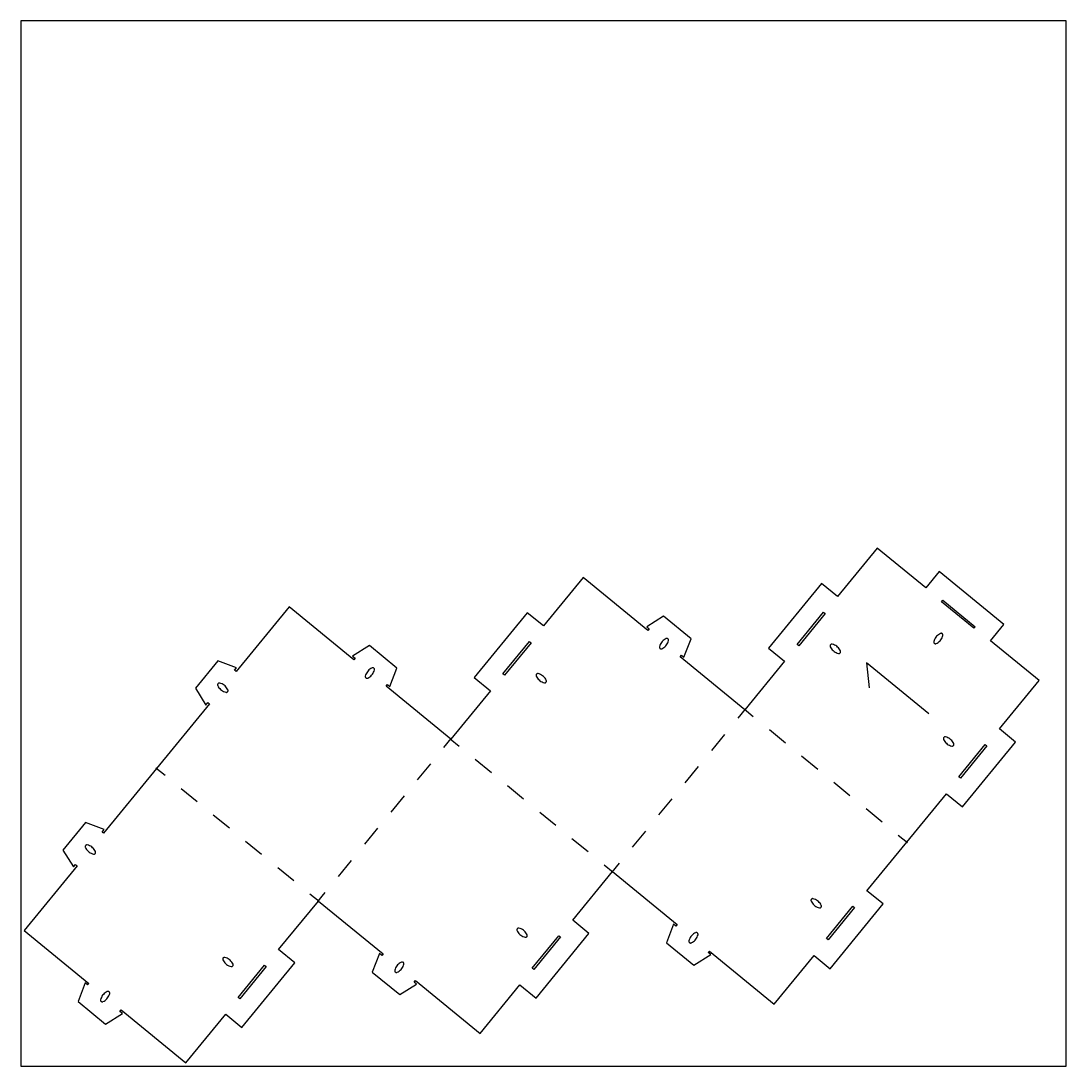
# Model space of a CAD drawing. Extents: x -145 to 355, y -102 to 398.
import ezdxf

# ---------------------------------------------------------------- set-up
doc = ezdxf.new("R2010")
doc.units = 0
doc.header["$MEASUREMENT"] = 0
doc.layers.add('EBENE_1', color=7, linetype='CONTINUOUS')

# ---------------------------------------------------------------- blocks, each defined once
blk = doc.blocks.new('BLOCK_2')
at = {"layer": 'EBENE_1'}
for points in [[(-145.34, -101.71), (354.66, -101.71), (354.66, 398.29), (-145.34, 398.29), (-145.34, -101.71)], [(-97.32, -74.79), (-66.37, -100.13), (-47.37, -76.91), (-39.63, -83.24), (-14.3, -52.29), (-22.04, -45.95), (-3.04, -22.74), (27.92, -48.07), (27.29, -48.84), (26.13, -47.89), (22.75, -56.76), (35.9, -67.53), (43.93, -62.46), (42.76, -61.51), (43.4, -60.74), (74.35, -86.07), (93.35, -62.85), (101.09, -69.19), (126.42, -38.23), (118.69, -31.9), (137.69, -8.68), (168.64, -34.01), (168.01, -34.79), (166.85, -33.84), (163.47, -42.7), (176.62, -53.47), (184.65, -48.4), (183.49, -47.45), (184.12, -46.68), (215.07, -72.01), (234.07, -48.8), (241.81, -55.13), (267.15, -24.17), (259.41, -17.84), (278.41, 5.38), (297.41, 28.59), (305.14, 22.26), (330.48, 53.22), (322.74, 59.55), (341.74, 82.77), (318.52, 101.77), (324.85, 109.5), (293.9, 134.84), (287.57, 127.1), (264.35, 146.1), (245.35, 122.88), (237.61, 129.21), (212.28, 98.26), (220.02, 91.93), (201.02, 68.71), (170.06, 94.04), (170.69, 94.82), (171.86, 93.87), (175.23, 102.73), (162.08, 113.5), (154.06, 108.43), (155.22, 107.48), (154.58, 106.71), (123.63, 132.04), (104.63, 108.82), (96.89, 115.16), (71.56, 84.2), (79.3, 77.87), (60.3, 54.65), (29.34, 79.98), (29.97, 80.76), (31.13, 79.81), (34.51, 88.67), (21.36, 99.44), (13.34, 94.37), (14.5, 93.42), (13.86, 92.65), (-17.09, 117.98), (-42.43, 87.03), (-43.2, 87.66), (-42.25, 88.82), (-51.11, 92.2), (-61.88, 79.04), (-56.82, 71.02), (-55.87, 72.18), (-55.09, 71.55), (-80.43, 40.59), (-105.76, 9.64), (-106.53, 10.27), (-105.58, 11.43), (-114.45, 14.81), (-125.21, 1.66), (-120.15, -6.37), (-119.2, -5.21), (-118.42, -5.84), (-143.76, -36.79), (-112.8, -62.13), (-113.43, -62.9), (-114.6, -61.95), (-117.97, -70.82), (-104.82, -81.58), (-96.8, -76.52), (-97.96, -75.57), (-97.32, -74.79)], [(294.99, 120.38), (295.62, 121.15), (311.1, 108.49), (310.47, 107.71), (294.99, 120.38)], [(226.74, 99.35), (225.96, 99.98), (238.63, 115.46), (239.4, 114.83), (226.74, 99.35)], [(86.02, 85.29), (85.24, 85.92), (97.91, 101.4), (98.68, 100.77), (86.02, 85.29)], [(316.02, 52.13), (316.79, 51.49), (304.13, 36.02), (303.35, 36.65), (316.02, 52.13)], [(252.69, -25.26), (253.46, -25.9), (240.79, -41.37), (240.02, -40.74), (252.69, -25.26)], [(111.97, -39.32), (112.74, -39.95), (100.07, -55.43), (99.3, -54.8), (111.97, -39.32)], [(-28.76, -53.38), (-27.98, -54.01), (-40.65, -69.49), (-41.42, -68.85), (-28.76, -53.38)]]:
    blk.add_lwpolyline(points, dxfattribs=at)
at = {"layer": 'EBENE_1', "color": 1}
for points in [[(291.41, 100.79), (291.41, 100.79), (291.49, 100.66), (291.58, 100.55), (291.69, 100.46), (291.82, 100.39), (291.95, 100.34), (292.09, 100.32), (292.23, 100.31), (292.38, 100.34), (292.52, 100.39), (292.52, 100.39), (293.04, 100.66), (293.53, 100.98), (293.97, 101.35), (294.38, 101.76), (294.75, 102.2), (295.07, 102.68), (295.34, 103.2), (295.56, 103.74), (295.72, 104.3), (295.72, 104.3), (295.73, 104.36), (295.74, 104.43), (295.74, 104.49), (295.74, 104.55), (295.74, 104.61), (295.73, 104.67), (295.71, 104.73), (295.69, 104.79), (295.67, 104.85), (295.67, 104.85), (295.59, 104.98), (295.5, 105.09), (295.39, 105.18), (295.26, 105.25), (295.13, 105.3), (294.99, 105.33), (294.85, 105.33), (294.7, 105.3), (294.56, 105.25), (294.56, 105.25), (294.04, 104.98), (293.55, 104.66), (293.11, 104.29), (292.7, 103.88), (292.33, 103.44), (292.01, 102.96), (291.74, 102.44), (291.52, 101.9), (291.36, 101.34), (291.36, 101.34), (291.34, 101.28), (291.34, 101.22), (291.33, 101.15), (291.34, 101.09), (291.34, 101.03), (291.35, 100.97), (291.37, 100.91), (291.39, 100.85), (291.41, 100.79)], [(160.19, 98.34), (160.19, 98.34), (160.27, 98.22), (160.36, 98.11), (160.47, 98.01), (160.59, 97.94), (160.73, 97.89), (160.87, 97.87), (161.01, 97.87), (161.16, 97.89), (161.3, 97.94), (161.3, 97.94), (161.82, 98.21), (162.3, 98.53), (162.75, 98.9), (163.16, 99.31), (163.53, 99.75), (163.85, 100.24), (164.12, 100.75), (164.34, 101.29), (164.5, 101.86), (164.5, 101.86), (164.51, 101.92), (164.52, 101.98), (164.52, 102.04), (164.52, 102.1), (164.52, 102.16), (164.5, 102.22), (164.49, 102.28), (164.47, 102.34), (164.45, 102.4), (164.45, 102.4), (164.37, 102.53), (164.28, 102.64), (164.17, 102.73), (164.04, 102.8), (163.91, 102.85), (163.77, 102.88), (163.63, 102.88), (163.48, 102.86), (163.34, 102.8), (163.34, 102.8), (162.82, 102.53), (162.33, 102.21), (161.88, 101.84), (161.48, 101.44), (161.11, 100.99), (160.79, 100.51), (160.52, 100), (160.3, 99.45), (160.14, 98.89), (160.14, 98.89), (160.12, 98.83), (160.12, 98.77), (160.11, 98.71), (160.11, 98.64), (160.12, 98.58), (160.13, 98.52), (160.15, 98.46), (160.17, 98.4), (160.19, 98.34)], [(246.32, 95.77), (246.32, 95.77), (246.45, 95.85), (246.56, 95.94), (246.65, 96.05), (246.72, 96.18), (246.77, 96.31), (246.8, 96.45), (246.8, 96.59), (246.78, 96.74), (246.73, 96.88), (246.73, 96.88), (246.45, 97.4), (246.13, 97.89), (245.77, 98.33), (245.36, 98.74), (244.91, 99.11), (244.43, 99.43), (243.92, 99.7), (243.38, 99.92), (242.81, 100.08), (242.81, 100.08), (242.75, 100.09), (242.69, 100.1), (242.63, 100.1), (242.56, 100.1), (242.5, 100.1), (242.44, 100.09), (242.38, 100.07), (242.33, 100.05), (242.27, 100.03), (242.27, 100.03), (242.14, 99.95), (242.03, 99.86), (241.94, 99.75), (241.86, 99.62), (241.81, 99.49), (241.79, 99.35), (241.79, 99.21), (241.81, 99.06), (241.86, 98.92), (241.86, 98.92), (242.13, 98.4), (242.46, 97.91), (242.82, 97.47), (243.23, 97.06), (243.68, 96.69), (244.16, 96.37), (244.67, 96.1), (245.21, 95.88), (245.78, 95.72), (245.78, 95.72), (245.84, 95.7), (245.9, 95.7), (245.96, 95.69), (246.02, 95.7), (246.08, 95.7), (246.14, 95.71), (246.2, 95.73), (246.26, 95.75), (246.32, 95.77)], [(288.99, 66.85), (259.18, 91.24), (260.39, 79.19)], [(19.47, 84.29), (19.47, 84.29), (19.55, 84.16), (19.64, 84.05), (19.75, 83.96), (19.87, 83.89), (20.01, 83.84), (20.15, 83.81), (20.29, 83.81), (20.43, 83.83), (20.58, 83.88), (20.58, 83.88), (21.1, 84.15), (21.58, 84.48), (22.03, 84.84), (22.44, 85.25), (22.81, 85.7), (23.13, 86.18), (23.4, 86.69), (23.62, 87.23), (23.78, 87.8), (23.78, 87.8), (23.79, 87.86), (23.8, 87.92), (23.8, 87.98), (23.8, 88.04), (23.79, 88.11), (23.78, 88.17), (23.77, 88.23), (23.75, 88.28), (23.73, 88.34), (23.73, 88.34), (23.65, 88.47), (23.56, 88.58), (23.45, 88.67), (23.32, 88.74), (23.19, 88.79), (23.05, 88.82), (22.9, 88.82), (22.76, 88.8), (22.62, 88.75), (22.62, 88.75), (22.1, 88.47), (21.61, 88.15), (21.16, 87.79), (20.76, 87.38), (20.39, 86.93), (20.07, 86.45), (19.8, 85.94), (19.58, 85.4), (19.41, 84.83), (19.41, 84.83), (19.4, 84.77), (19.4, 84.71), (19.39, 84.65), (19.39, 84.59), (19.4, 84.53), (19.41, 84.47), (19.43, 84.41), (19.45, 84.35), (19.47, 84.29)], [(105.6, 81.72), (105.6, 81.72), (105.73, 81.79), (105.84, 81.88), (105.93, 82), (106, 82.12), (106.05, 82.25), (106.08, 82.39), (106.08, 82.54), (106.06, 82.68), (106.01, 82.82), (106.01, 82.82), (105.73, 83.34), (105.41, 83.83), (105.05, 84.28), (104.64, 84.69), (104.19, 85.05), (103.71, 85.37), (103.2, 85.64), (102.66, 85.86), (102.09, 86.02), (102.09, 86.02), (102.03, 86.04), (101.97, 86.04), (101.91, 86.05), (101.84, 86.05), (101.78, 86.04), (101.72, 86.03), (101.66, 86.01), (101.6, 85.99), (101.55, 85.97), (101.55, 85.97), (101.42, 85.9), (101.31, 85.8), (101.21, 85.69), (101.14, 85.57), (101.09, 85.43), (101.07, 85.29), (101.07, 85.15), (101.09, 85.01), (101.14, 84.86), (101.14, 84.86), (101.41, 84.34), (101.73, 83.86), (102.1, 83.41), (102.51, 83), (102.96, 82.63), (103.44, 82.32), (103.95, 82.04), (104.49, 81.82), (105.06, 81.66), (105.06, 81.66), (105.12, 81.65), (105.18, 81.64), (105.24, 81.64), (105.3, 81.64), (105.36, 81.65), (105.42, 81.66), (105.48, 81.67), (105.54, 81.69), (105.6, 81.72)], [(-46.73, 77.16), (-46.73, 77.16), (-46.6, 77.23), (-46.49, 77.33), (-46.4, 77.44), (-46.33, 77.56), (-46.28, 77.69), (-46.25, 77.83), (-46.25, 77.98), (-46.27, 78.12), (-46.32, 78.26), (-46.32, 78.26), (-46.6, 78.78), (-46.92, 79.27), (-47.28, 79.72), (-47.69, 80.13), (-48.14, 80.49), (-48.62, 80.81), (-49.13, 81.08), (-49.67, 81.3), (-50.24, 81.47), (-50.24, 81.47), (-50.3, 81.48), (-50.36, 81.49), (-50.42, 81.49), (-50.49, 81.49), (-50.55, 81.48), (-50.61, 81.47), (-50.67, 81.46), (-50.72, 81.44), (-50.78, 81.41), (-50.78, 81.41), (-50.91, 81.34), (-51.02, 81.24), (-51.11, 81.13), (-51.19, 81.01), (-51.24, 80.88), (-51.26, 80.74), (-51.26, 80.59), (-51.24, 80.45), (-51.19, 80.31), (-51.19, 80.31), (-50.92, 79.79), (-50.59, 79.3), (-50.23, 78.85), (-49.82, 78.44), (-49.37, 78.08), (-48.89, 77.76), (-48.38, 77.49), (-47.84, 77.27), (-47.27, 77.1), (-47.27, 77.1), (-47.21, 77.09), (-47.15, 77.08), (-47.09, 77.08), (-47.03, 77.08), (-46.97, 77.09), (-46.91, 77.1), (-46.85, 77.11), (-46.79, 77.13), (-46.73, 77.16)], [(296.43, 55.7), (296.43, 55.7), (296.3, 55.63), (296.19, 55.53), (296.1, 55.42), (296.03, 55.3), (295.98, 55.17), (295.96, 55.03), (295.95, 54.88), (295.98, 54.74), (296.03, 54.6), (296.03, 54.6), (296.3, 54.08), (296.62, 53.59), (296.99, 53.14), (297.4, 52.73), (297.84, 52.37), (298.32, 52.05), (298.84, 51.78), (299.38, 51.56), (299.94, 51.39), (299.94, 51.39), (300, 51.38), (300.07, 51.37), (300.13, 51.37), (300.19, 51.37), (300.25, 51.38), (300.31, 51.39), (300.37, 51.4), (300.43, 51.42), (300.49, 51.45), (300.49, 51.45), (300.62, 51.52), (300.73, 51.62), (300.82, 51.73), (300.89, 51.85), (300.94, 51.98), (300.97, 52.12), (300.97, 52.27), (300.94, 52.41), (300.89, 52.55), (300.89, 52.55), (300.62, 53.07), (300.3, 53.56), (299.93, 54.01), (299.52, 54.42), (299.08, 54.78), (298.6, 55.1), (298.08, 55.37), (297.54, 55.59), (296.98, 55.76), (296.98, 55.76), (296.92, 55.77), (296.86, 55.78), (296.79, 55.78), (296.73, 55.78), (296.67, 55.77), (296.61, 55.76), (296.55, 55.75), (296.49, 55.73), (296.43, 55.7)], [(-110.06, -0.23), (-110.06, -0.23), (-109.93, -0.16), (-109.82, -0.06), (-109.73, 0.05), (-109.66, 0.17), (-109.61, 0.31), (-109.58, 0.45), (-109.58, 0.59), (-109.61, 0.73), (-109.66, 0.87), (-109.66, 0.87), (-109.93, 1.4), (-110.25, 1.88), (-110.62, 2.33), (-111.02, 2.74), (-111.47, 3.11), (-111.95, 3.42), (-112.46, 3.7), (-113.01, 3.91), (-113.57, 4.08), (-113.57, 4.08), (-113.63, 4.09), (-113.69, 4.1), (-113.76, 4.1), (-113.82, 4.1), (-113.88, 4.09), (-113.94, 4.08), (-114, 4.07), (-114.06, 4.05), (-114.11, 4.02), (-114.11, 4.02), (-114.24, 3.95), (-114.35, 3.85), (-114.45, 3.74), (-114.52, 3.62), (-114.57, 3.49), (-114.59, 3.35), (-114.6, 3.2), (-114.57, 3.06), (-114.52, 2.92), (-114.52, 2.92), (-114.25, 2.4), (-113.93, 1.91), (-113.56, 1.46), (-113.15, 1.05), (-112.71, 0.69), (-112.22, 0.37), (-111.71, 0.1), (-111.17, -0.12), (-110.61, -0.29), (-110.61, -0.29), (-110.54, -0.3), (-110.48, -0.31), (-110.42, -0.31), (-110.36, -0.31), (-110.3, -0.3), (-110.24, -0.29), (-110.18, -0.28), (-110.12, -0.26), (-110.06, -0.23)], [(233.1, -21.69), (233.1, -21.69), (232.97, -21.76), (232.86, -21.86), (232.77, -21.97), (232.7, -22.09), (232.65, -22.22), (232.62, -22.36), (232.62, -22.51), (232.65, -22.65), (232.7, -22.79), (232.7, -22.79), (232.97, -23.31), (233.29, -23.8), (233.66, -24.25), (234.06, -24.66), (234.51, -25.02), (234.99, -25.34), (235.51, -25.61), (236.05, -25.83), (236.61, -26), (236.61, -26), (236.67, -26.01), (236.73, -26.02), (236.8, -26.02), (236.86, -26.02), (236.92, -26.01), (236.98, -26), (237.04, -25.98), (237.1, -25.97), (237.15, -25.94), (237.15, -25.94), (237.28, -25.87), (237.4, -25.77), (237.49, -25.66), (237.56, -25.54), (237.61, -25.4), (237.63, -25.26), (237.64, -25.12), (237.61, -24.98), (237.56, -24.84), (237.56, -24.84), (237.29, -24.31), (236.97, -23.83), (236.6, -23.38), (236.19, -22.97), (235.75, -22.61), (235.26, -22.29), (234.75, -22.02), (234.21, -21.8), (233.65, -21.63), (233.65, -21.63), (233.59, -21.62), (233.52, -21.61), (233.46, -21.61), (233.4, -21.61), (233.34, -21.62), (233.28, -21.63), (233.22, -21.64), (233.16, -21.66), (233.1, -21.69)], [(92.38, -35.74), (92.38, -35.74), (92.25, -35.82), (92.14, -35.91), (92.05, -36.02), (91.98, -36.15), (91.93, -36.28), (91.9, -36.42), (91.9, -36.56), (91.93, -36.71), (91.98, -36.85), (91.98, -36.85), (92.25, -37.37), (92.57, -37.86), (92.93, -38.31), (93.34, -38.71), (93.79, -39.08), (94.27, -39.4), (94.78, -39.67), (95.33, -39.89), (95.89, -40.05), (95.89, -40.05), (95.95, -40.07), (96.01, -40.07), (96.08, -40.08), (96.14, -40.07), (96.2, -40.07), (96.26, -40.06), (96.32, -40.04), (96.38, -40.02), (96.43, -40), (96.43, -40), (96.56, -39.92), (96.67, -39.83), (96.77, -39.72), (96.84, -39.6), (96.89, -39.46), (96.91, -39.32), (96.92, -39.18), (96.89, -39.03), (96.84, -38.89), (96.84, -38.89), (96.57, -38.37), (96.25, -37.89), (95.88, -37.44), (95.47, -37.03), (95.03, -36.66), (94.54, -36.34), (94.03, -36.07), (93.49, -35.85), (92.93, -35.69), (92.93, -35.69), (92.86, -35.68), (92.8, -35.67), (92.74, -35.67), (92.68, -35.67), (92.62, -35.67), (92.56, -35.68), (92.5, -35.7), (92.44, -35.72), (92.38, -35.74)], [(178.51, -38.32), (178.51, -38.32), (178.44, -38.19), (178.34, -38.08), (178.23, -37.99), (178.11, -37.91), (177.97, -37.87), (177.83, -37.84), (177.69, -37.84), (177.55, -37.86), (177.41, -37.91), (177.41, -37.91), (176.88, -38.18), (176.4, -38.5), (175.95, -38.87), (175.54, -39.28), (175.17, -39.73), (174.85, -40.21), (174.58, -40.72), (174.37, -41.26), (174.2, -41.83), (174.2, -41.83), (174.19, -41.89), (174.18, -41.95), (174.18, -42.01), (174.18, -42.07), (174.19, -42.13), (174.2, -42.19), (174.21, -42.25), (174.23, -42.31), (174.26, -42.37), (174.26, -42.37), (174.33, -42.5), (174.43, -42.61), (174.54, -42.7), (174.66, -42.77), (174.79, -42.82), (174.93, -42.85), (175.08, -42.85), (175.22, -42.83), (175.36, -42.78), (175.36, -42.78), (175.88, -42.5), (176.37, -42.18), (176.82, -41.82), (177.23, -41.41), (177.59, -40.96), (177.91, -40.48), (178.18, -39.97), (178.4, -39.43), (178.57, -38.86), (178.57, -38.86), (178.58, -38.8), (178.59, -38.74), (178.59, -38.68), (178.59, -38.62), (178.58, -38.55), (178.57, -38.49), (178.55, -38.43), (178.53, -38.37), (178.51, -38.32)], [(-48.34, -49.8), (-48.34, -49.8), (-48.47, -49.88), (-48.58, -49.97), (-48.67, -50.08), (-48.74, -50.2), (-48.79, -50.34), (-48.82, -50.48), (-48.82, -50.62), (-48.8, -50.77), (-48.75, -50.91), (-48.75, -50.91), (-48.47, -51.43), (-48.15, -51.91), (-47.79, -52.36), (-47.38, -52.77), (-46.93, -53.14), (-46.45, -53.46), (-45.94, -53.73), (-45.4, -53.95), (-44.83, -54.11), (-44.83, -54.11), (-44.77, -54.12), (-44.71, -54.13), (-44.65, -54.13), (-44.58, -54.13), (-44.52, -54.12), (-44.46, -54.11), (-44.4, -54.1), (-44.34, -54.08), (-44.29, -54.06), (-44.29, -54.06), (-44.16, -53.98), (-44.05, -53.89), (-43.95, -53.78), (-43.88, -53.65), (-43.83, -53.52), (-43.81, -53.38), (-43.81, -53.24), (-43.83, -53.09), (-43.88, -52.95), (-43.88, -52.95), (-44.15, -52.43), (-44.47, -51.94), (-44.84, -51.49), (-45.25, -51.09), (-45.7, -50.72), (-46.18, -50.4), (-46.69, -50.13), (-47.23, -49.91), (-47.8, -49.74), (-47.8, -49.74), (-47.86, -49.73), (-47.92, -49.73), (-47.98, -49.72), (-48.04, -49.72), (-48.1, -49.73), (-48.16, -49.74), (-48.22, -49.76), (-48.28, -49.78), (-48.34, -49.8)], [(37.79, -52.37), (37.79, -52.37), (37.71, -52.24), (37.62, -52.13), (37.51, -52.04), (37.39, -51.97), (37.25, -51.92), (37.11, -51.9), (36.97, -51.89), (36.83, -51.92), (36.68, -51.97), (36.68, -51.97), (36.16, -52.24), (35.68, -52.56), (35.23, -52.93), (34.82, -53.34), (34.45, -53.78), (34.13, -54.26), (33.86, -54.78), (33.64, -55.32), (33.48, -55.88), (33.48, -55.88), (33.47, -55.94), (33.46, -56.01), (33.46, -56.07), (33.46, -56.13), (33.47, -56.19), (33.48, -56.25), (33.49, -56.31), (33.51, -56.37), (33.53, -56.42), (33.53, -56.42), (33.61, -56.55), (33.7, -56.67), (33.81, -56.76), (33.94, -56.83), (34.07, -56.88), (34.21, -56.91), (34.36, -56.91), (34.5, -56.88), (34.64, -56.83), (34.64, -56.83), (35.16, -56.56), (35.65, -56.24), (36.1, -55.87), (36.5, -55.46), (36.87, -55.02), (37.19, -54.54), (37.46, -54.02), (37.68, -53.48), (37.85, -52.92), (37.85, -52.92), (37.86, -52.86), (37.87, -52.8), (37.87, -52.73), (37.87, -52.67), (37.86, -52.61), (37.85, -52.55), (37.83, -52.49), (37.81, -52.43), (37.79, -52.37)], [(-102.93, -66.43), (-102.93, -66.43), (-103.01, -66.3), (-103.1, -66.19), (-103.21, -66.1), (-103.33, -66.03), (-103.47, -65.98), (-103.61, -65.95), (-103.75, -65.95), (-103.9, -65.97), (-104.04, -66.03), (-104.04, -66.03), (-104.56, -66.3), (-105.04, -66.62), (-105.49, -66.98), (-105.9, -67.39), (-106.27, -67.84), (-106.59, -68.32), (-106.86, -68.83), (-107.08, -69.37), (-107.24, -69.94), (-107.24, -69.94), (-107.25, -70), (-107.26, -70.06), (-107.26, -70.13), (-107.26, -70.19), (-107.26, -70.25), (-107.24, -70.31), (-107.23, -70.37), (-107.21, -70.43), (-107.19, -70.48), (-107.19, -70.48), (-107.11, -70.61), (-107.02, -70.72), (-106.91, -70.82), (-106.78, -70.89), (-106.65, -70.94), (-106.51, -70.96), (-106.37, -70.97), (-106.22, -70.94), (-106.08, -70.89), (-106.08, -70.89), (-105.56, -70.62), (-105.07, -70.3), (-104.62, -69.93), (-104.22, -69.52), (-103.85, -69.07), (-103.53, -68.59), (-103.26, -68.08), (-103.04, -67.54), (-102.88, -66.97), (-102.88, -66.97), (-102.86, -66.91), (-102.86, -66.85), (-102.85, -66.79), (-102.85, -66.73), (-102.86, -66.67), (-102.87, -66.61), (-102.89, -66.55), (-102.91, -66.49), (-102.93, -66.43)]]:
    blk.add_lwpolyline(points, dxfattribs=at)
at = {"layer": 'EBENE_1', "color": 251}
for points in [[(197.73, 64.69), (201.27, 69.02)], [(205.03, 65.42), (200.71, 68.96)], [(185.12, 49.28), (191.42, 56.99)], [(220.45, 52.81), (212.74, 59.12)], [(57.01, 50.64), (60.55, 54.96)], [(59.99, 54.9), (64.31, 51.37)], [(72.02, 45.06), (79.72, 38.75)], [(235.86, 40.2), (228.15, 46.5)], [(-76.41, 37.31), (-80.73, 40.85)], [(44.4, 35.22), (50.7, 42.93)], [(172.5, 33.87), (178.81, 41.57)], [(-61, 24.7), (-68.7, 31)], [(87.43, 32.45), (95.14, 26.14)], [(251.27, 27.58), (243.56, 33.89)], [(31.78, 19.81), (38.09, 27.52)], [(159.89, 18.45), (166.2, 26.16)], [(266.68, 14.97), (258.98, 21.28)], [(-45.58, 12.08), (-53.29, 18.39)], [(102.84, 19.83), (110.55, 13.53)], [(19.17, 4.4), (25.48, 12.1)], [(147.28, 3.04), (153.58, 10.75)], [(-30.17, -0.53), (-37.88, 5.78)], [(118.26, 7.22), (125.96, 0.91)], [(278.71, 5.12), (274.39, 8.66)], [(6.56, -11.02), (12.86, -3.31)], [(137.43, -8.99), (140.97, -4.66)], [(-14.76, -13.14), (-22.46, -6.84)], [(133.67, -5.39), (137.99, -8.93)], [(-2.73, -22.99), (-7.05, -19.45)], [(-3.29, -23.05), (0.25, -18.72)]]:
    blk.add_lwpolyline(points, dxfattribs=at)

msp = doc.modelspace()

# ---------------------------------------------------------------- block references
at = {"layer": 'EBENE_1'}
msp.add_blockref('BLOCK_2', (0, 0), dxfattribs=at)

doc.saveas('drawing.dxf')
